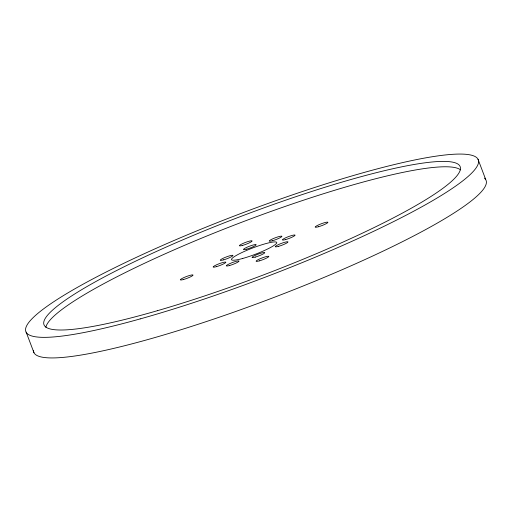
<?xml version="1.0" encoding="UTF-8"?>
<svg xmlns="http://www.w3.org/2000/svg" width="512" height="512" viewBox="0 0 512 512"><rect width="100%" height="100%" fill="white"/><g stroke="black" fill="none" stroke-linecap="round" stroke-linejoin="round"><path stroke-width="0.77" d="M478.029 159.277L485.85 179.872A241.939 34.086 -20.8 0 1 268.634 299.45A241.939 34.086 -20.8 0 1 33.427 350.643M26.15 332.128L33.971 352.723M45.862 327.322A222.586 31.36 -20.8 0 1 243.341 221.626A222.586 31.36 -20.8 0 1 460.589 169.894M484.416 178.131A241.939 34.086 -20.8 0 1 485.472 179.258M242.758 258.445A24.192 3.411 -20.8 0 0 276.781 242.675A24.192 3.411 -20.8 0 0 242.848 252.102A24.192 3.411 -20.8 0 0 242.758 258.445M255.302 257.094A6.771 0.954 -20.8 0 0 264.762 252.685A6.771 0.954 -20.8 0 0 255.194 255.366A6.771 0.954 -20.8 0 0 255.302 257.094M229.747 265.453A6.771 0.954 -20.8 0 0 239.021 261.062A6.771 0.954 -20.8 0 0 229.286 263.859A6.771 0.954 -20.8 0 0 229.747 265.453M216.397 266.662A6.771 0.954 -20.8 0 0 225.856 262.253A6.771 0.954 -20.8 0 0 216.288 264.934A6.771 0.954 -20.8 0 0 216.397 266.662M223.68 259.834A6.771 0.954 -20.8 0 0 232.954 255.443A6.771 0.954 -20.8 0 0 223.226 258.24A6.771 0.954 -20.8 0 0 223.68 259.834M246.726 249.146A6.771 0.954 -20.8 0 0 256.179 244.736A6.771 0.954 -20.8 0 0 246.611 247.424A6.771 0.954 -20.8 0 0 246.726 249.146M272.634 240.685A6.771 0.954 -20.8 0 0 281.907 236.294A6.771 0.954 -20.8 0 0 272.179 239.091A6.771 0.954 -20.8 0 0 272.634 240.685M285.626 239.578A6.771 0.954 -20.8 0 0 295.085 235.168A6.771 0.954 -20.8 0 0 285.517 237.856A6.771 0.954 -20.8 0 0 285.626 239.578M278.701 246.304A6.771 0.954 -20.8 0 0 287.974 241.914A6.771 0.954 -20.8 0 0 278.24 244.71A6.771 0.954 -20.8 0 0 278.701 246.304M318.458 226.739A6.771 0.954 -20.8 0 0 327.904 222.33A6.771 0.954 -20.8 0 0 318.323 225.018A6.771 0.954 -20.8 0 0 318.458 226.739M242.669 245.376A6.771 0.954 -20.8 0 0 252.115 240.966A6.771 0.954 -20.8 0 0 242.534 243.661A6.771 0.954 -20.8 0 0 242.669 245.376M183.59 279.494A6.771 0.954 -20.8 0 0 193.037 275.085A6.771 0.954 -20.8 0 0 183.462 277.779A6.771 0.954 -20.8 0 0 183.59 279.494M259.379 260.858A6.771 0.954 -20.8 0 0 268.826 256.448A6.771 0.954 -20.8 0 0 259.251 259.136A6.771 0.954 -20.8 0 0 259.379 260.858M140.23 318.893A241.939 34.086 -20.8 0 0 478.573 161.357A241.939 34.086 -20.8 0 0 137.453 256.851A241.939 34.086 -20.8 0 0 140.23 318.893M157.382 310.701A222.586 31.36 -20.8 0 0 460.179 166.707A222.586 31.36 -20.8 0 0 138.694 259.693A222.586 31.36 -20.8 0 0 157.382 310.701"/></g></svg>
